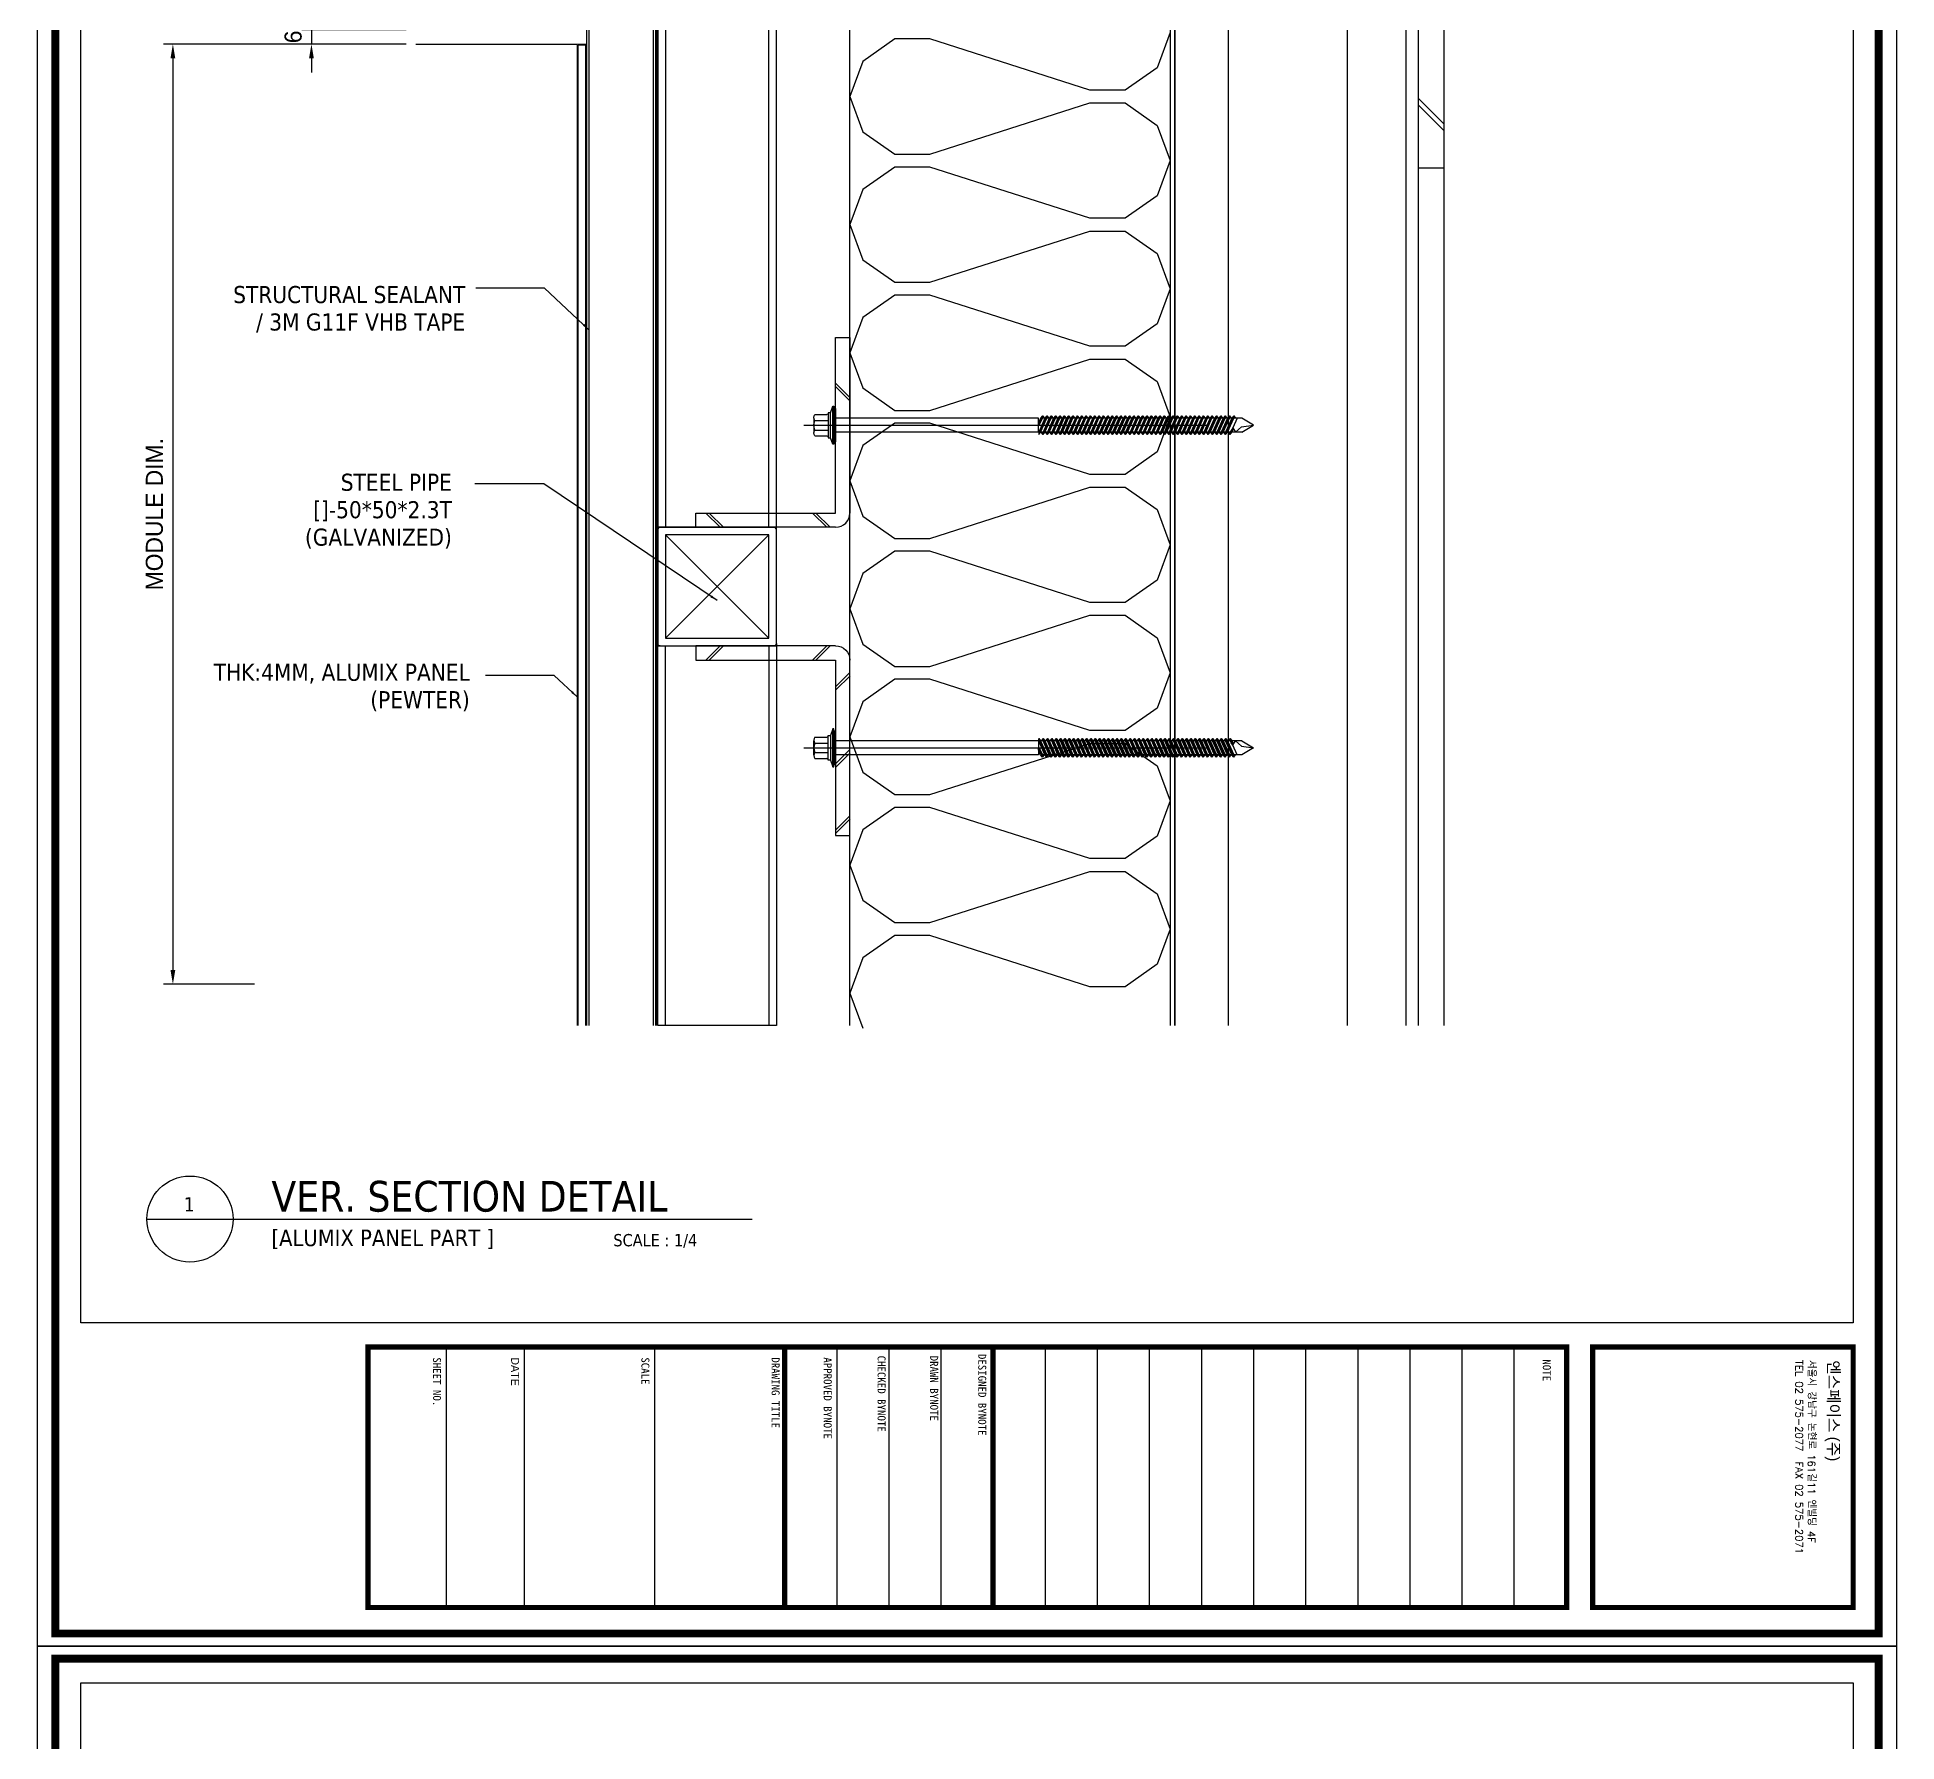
# Model space of a CAD drawing. Header units: millimetres. Extents: x 7297 to 60227, y -7497 to 19324.
# Drawn here: x 8487 to 9271, y 2428 to 3147 of the extents above; entities that cross this region are included whole.
import ezdxf

# ---------------------------------------------------------------- set-up
doc = ezdxf.new("R2010")
doc.units = ezdxf.units.MM
doc.linetypes.add('HIDDEN', pattern=[0.375, 0.25, -0.125])
doc.layers.add('NS_AL_PANEL', color=32, linetype='Continuous', lineweight=9)
for name, color, linetype in [('NS_BRACKET_NUTS', 1, 'Continuous'), ('NS_COL_D-GREY', 8, 'Continuous'), ('NS_COL_L-GREY', 8, 'Continuous'), ('NS_COL_WHITE', 7, 'Continuous'), ('NS_COL_YELLOW', 2, 'Continuous'), ('NS_DIM', 1, 'Continuous'), ('NS_FORM', 7, 'Continuous'), ('NS_FRAME', 253, 'Continuous'), ('NS_INSUL', 8, 'Continuous'), ('NS_PIPE_FRAME', 2, 'Continuous'), ('NS_TEXT', 2, 'Continuous'), ('NS_WATERPROOF', 150, 'Continuous')]:
    doc.layers.add(name, color=color, linetype=linetype)
doc.styles.add('Expo M', font='Expo M.ttf')
doc.styles.add('HGTXT', font='romans.shx', dxfattribs={"bigfont": 'whgtxt.shx'})
doc.dimstyles.new('DS2', dxfattribs={"dimscale": 2, "dimtxt": 1.8, "dimasz": 1.5, "dimexe": 1, "dimexo": 1, "dimgap": 0.5, "dimtad": 1, "dimtoh": 1, "dimdec": 1, "dimzin": 1, "dimdsep": 46, "dimtxsty": 'Expo M', "dimcen": 2, "dimadec": 1, "dimazin": 0, "dimtfac": 1, "dimtdec": 4, "dimtix": 1, "dimtmove": 1, "dimatfit": 3, "dimfxl": 1, "dimtolj": 1, "dimtzin": 1, "dimarcsym": 0})
doc.dimstyles.new('N-SPACE', dxfattribs={"dimscale": 4, "dimtxt": 1.8, "dimasz": 1.5, "dimexe": 1, "dimexo": 1, "dimgap": 1, "dimtad": 1, "dimtoh": 1, "dimdec": 1, "dimzin": 1, "dimdsep": 46, "dimtxsty": 'Expo M', "dimcen": 2, "dimclrd": 1, "dimclre": 1, "dimclrt": 2, "dimadec": 1, "dimazin": 0, "dimtfac": 1, "dimtdec": 1, "dimtix": 1, "dimtmove": 1, "dimatfit": 3, "dimfxl": 1, "dimtolj": 1, "dimtzin": 1, "dimarcsym": 0})

# ---------------------------------------------------------------- blocks, each defined once
blk = doc.blocks.new('AL-TEMPLATE')
at = {"color": 8}
for p, q in [((2716.82, 1392.97), (2800.02, 1392.97)), ((2716.82, 1376.33), (2800.02, 1376.33)), ((2716.82, 1359.69), (2800.02, 1359.69)), ((2716.82, 1343.05), (2800.02, 1343.05)), ((2716.82, 1326.41), (2800.02, 1326.41)), ((2716.82, 1309.77), (2800.02, 1309.77)), ((2716.82, 1293.13), (2800.02, 1293.13)), ((2716.82, 1276.49), (2800.02, 1276.49)), ((2716.82, 1259.85), (2800.02, 1259.85)), ((2716.82, 1243.21), (2800.02, 1243.21)), ((2716.82, 1209.93), (2800.02, 1209.93)), ((2716.82, 1193.29), (2800.02, 1193.29)), ((2716.82, 1176.65), (2800.02, 1176.65)), ((2716.82, 1118.41), (2800.02, 1118.41)), ((2716.82, 1076.81), (2800.02, 1076.81)), ((2716.82, 1051.85), (2800.02, 1051.85))]:
    blk.add_line(p, q, dxfattribs=at)
at = {"color": 7, "ltscale": 2}
blk.add_lwpolyline([(1972.34, 1515.25), (1972.34, 921.25), (2812.34, 921.25), (2812.34, 1515.25)], close=True, dxfattribs=at)
at = {"color": 8}
for points, const_width in [([(1976.34, 1509.45), (2808.34, 1509.45), (2808.34, 927.05), (1976.34, 927.05)], 2.5), ([(2716.82, 1501.32), (2800.02, 1501.32), (2800.02, 1418.12), (2716.82, 1418.12)], 1.66), ([(2716.82, 1409.8), (2800.02, 1409.8), (2800.02, 1026.89), (2716.82, 1026.89)], 1.66)]:
    blk.add_lwpolyline(points, close=True, dxfattribs=dict(at, const_width=const_width))
at = {"color": 9}
blk.add_lwpolyline([(1984.07, 1501.32), (2709.08, 1501.32), (2709.08, 935.18), (1984.07, 935.18)], close=True, dxfattribs=at)
at = {"color": 8, "const_width": 1.66}
for points in [[(2716.82, 1226.57), (2800.02, 1226.57)], [(2716.82, 1160.01), (2800.02, 1160.01)]]:
    blk.add_lwpolyline(points, dxfattribs=at)
at = {"color": 146, "true_color": 0x105689, "insert": (2721.06, 1496.93), "char_height": 3.6698, "attachment_point": 1, "style": 'HGTXT'}
blk.add_mtext('{\\fExpo M|b0|i0|c129|p18;엔스페이스 (주)}', dxfattribs=at)
at = {"insert": (2720.94, 1489.17), "char_height": 2.3487, "attachment_point": 1, "style": 'HGTXT'}
blk.add_mtext('서울시 강남구 논현로 161길11 엔빌딩 4F\\PTEL 02 575-2077  FAX 02 575-2071', dxfattribs=at)
at = {"color": 8, "attachment_point": 1}
for s, insert, char_height, width in [('NOTE', (2720.76, 1404.73), 2.556, 438.9676), ('DESIGNED BYNOTE', (2719.01, 1224.39), 2.5559, 438.9676), ('DRAWN BYNOTE', (2719.56, 1209.04), 2.5559, 438.9676), ('CHECKED BYNOTE', (2719.56, 1192.25), 2.5559, 438.9676), ('APPROVED BYNOTE', (2720.1, 1175.04), 2.5559, 438.9676), ('DRAWING TITLE', (2720.1, 1158.4), 2.5559, 438.9675), ('SCALE', (2720.1, 1116.8), 2.556, 438.9675), ('{\\fﾱﾼﾸﾲ|b0|i0|c129|p49;DATE}', (2720.1, 1075.2), 2.5559, 438.9675), ('SHEET NO.', (2720.1, 1050.24), 2.556, 438.9675)]:
    blk.add_mtext(s, dxfattribs=dict(at, insert=insert, char_height=char_height, width=width))
blk = doc.blocks.new('*D760')
at = {"layer": 'NS_DIM', "color": 1, "lineweight": -2, "transparency": 16777216}
for p, q in [((8642.66, 3143.67), (8540.25, 3143.67)), ((8544.25, 3137.67), (8544.25, 2753.2)), ((8578.68, 2747.2), (8540.25, 2747.2))]:
    blk.add_line(p, q, dxfattribs=at)
at = {"layer": 'NS_DIM', "color": 1, "transparency": 16777216}
for points in [[(8543.25, 3137.67), (8545.25, 3137.67), (8544.25, 3143.67)], [(8543.25, 2753.2), (8545.25, 2753.2), (8544.25, 2747.2)]]:
    blk.add_solid(points, dxfattribs=at)
at = {"layer": 'NS_DIM', "color": 2, "transparency": 16777216, "insert": (8536.47, 2945.43), "char_height": 7.2, "attachment_point": 5, "rotation": 90, "style": 'Expo M'}
blk.add_mtext('\\A1;MODULE DIM.', dxfattribs=at)
blk = doc.blocks.new('*D758')
at = {"layer": 'NS_DIM', "color": 1, "lineweight": -2, "transparency": 16777216}
for p, q in [((8602.68, 3155.67), (8602.68, 3161.67)), ((8642.66, 3149.67), (8598.68, 3149.67)), ((8602.68, 3149.67), (8602.68, 3143.67)), ((8642.66, 3143.67), (8598.68, 3143.67)), ((8602.68, 3137.67), (8602.68, 3131.67))]:
    blk.add_line(p, q, dxfattribs=at)
at = {"layer": 'NS_DIM', "color": 1, "transparency": 16777216}
for points in [[(8601.68, 3155.67), (8603.68, 3155.67), (8602.68, 3149.67)], [(8601.68, 3137.67), (8603.68, 3137.67), (8602.68, 3143.67)]]:
    blk.add_solid(points, dxfattribs=at)
at = {"layer": 'NS_DIM', "color": 2, "transparency": 16777216, "insert": (8594.99, 3146.67), "char_height": 7.2, "attachment_point": 5, "rotation": 90, "style": 'Expo M'}
blk.add_mtext('\\A1;6', dxfattribs=at)
blk = doc.blocks.new('A$C3EA12FE6')
for p, q in [((-153.66, 19.47), (-79.66, 19.47)), ((-153.66, 13.47), (-153.66, 19.47)), ((-134.36, 13.47), (-128.36, 19.47)), ((-132.94, 13.47), (-126.94, 19.47)), ((-79.66, 13.47), (-153.66, 13.47)), ((-79.66, -45.53), (-79.66, 13.47)), ((-79.66, 5.11), (-73.66, 11.11)), ((-79.66, 3.7), (-73.66, 9.7)), ((-73.66, 13.47), (-73.66, -45.53)), ((-79.66, -39.8), (-73.66, -33.8)), ((-79.66, -41.22), (-73.66, -35.22)), ((-73.66, -45.53), (-79.66, -45.53))]:
    blk.add_line(p, q)
blk.add_arc((-79.66, 13.47), 6, 360, 90)
blk = doc.blocks.new('sb150')
for p, q in [((3.95, 167.86), (-3.95, 164.44)), ((-1.14, 167.51), (-3.95, 166.28)), ((3.95, 166.03), (-3.95, 162.61)), ((-2.95, 171.33), (-2.95, 167.08)), ((-2.95, 166.28), (-2.95, 165.25)), ((2.95, 171.33), (2.95, 167.86)), ((2.95, 167.06), (2.95, 166.03)), ((2.95, 165.22), (2.95, 164.19)), ((3.95, 164.19), (-3.95, 160.78)), ((3.95, 162.36), (-3.95, 158.94)), ((3.95, 160.53), (-3.95, 157.11)), ((3.95, 158.69), (-3.95, 155.28)), ((3.95, 156.86), (-3.95, 153.44)), ((-2.95, 164.44), (-2.95, 163.41)), ((-2.95, 162.61), (-2.95, 161.58)), ((-2.95, 160.78), (-2.95, 159.75)), ((-2.95, 158.94), (-2.95, 157.91)), ((-2.95, 157.11), (-2.95, 156.08)), ((3.95, 156.86), (-0.08, 155.13)), ((2.95, 163.39), (2.95, 162.36)), ((2.95, 161.56), (2.95, 160.53)), ((2.95, 159.72), (2.95, 158.69)), ((2.95, 157.89), (2.95, 156.86)), ((3.95, 155.03), (-3.95, 151.61)), ((3.95, 153.2), (-3.95, 149.78)), ((3.95, 151.36), (-3.95, 147.95)), ((3.95, 149.53), (-3.95, 146.11)), ((-2.95, 155.28), (-2.95, 154.25)), ((-2.95, 153.44), (-2.95, 152.42)), ((-2.95, 151.61), (-2.95, 150.58)), ((-2.95, 149.78), (-2.95, 148.75)), ((0, -13.4), (0, 156.79)), ((2.95, 156.06), (2.95, 155.03)), ((2.95, 154.22), (2.95, 153.2)), ((2.95, 152.39), (2.95, 151.36)), ((2.95, 150.56), (2.95, 149.53)), ((3.95, 147.7), (-3.95, 144.28)), ((3.95, 145.86), (-3.95, 142.45)), ((3.95, 144.03), (-3.95, 140.61)), ((3.95, 142.2), (-3.95, 138.78)), ((-2.95, 147.95), (-2.95, 146.92)), ((-2.95, 146.11), (-2.95, 145.08)), ((-2.95, 144.28), (-2.95, 143.25)), ((-2.95, 142.45), (-2.95, 141.42)), ((2.95, 148.73), (2.95, 147.7)), ((2.95, 146.89), (2.95, 145.86)), ((2.95, 145.06), (2.95, 144.03)), ((2.95, 143.23), (2.95, 142.2)), ((2.95, 141.39), (2.95, 140.36)), ((3.95, 140.36), (-3.95, 136.95)), ((3.95, 138.53), (-3.95, 135.11)), ((3.95, 138.53), (-3.95, 135.11)), ((3.95, 136.7), (-3.95, 133.28)), ((3.95, 134.87), (-3.95, 131.45)), ((-2.95, 140.61), (-2.95, 139.58)), ((-2.95, 138.78), (-2.95, 137.75)), ((-2.95, 136.95), (-2.95, 135.92)), ((-2.95, 135.11), (-2.95, 134.09)), ((2.95, 139.56), (2.95, 138.53)), ((2.95, 137.73), (2.95, 136.7)), ((2.95, 135.89), (2.95, 134.87)), ((2.95, 135.89), (2.95, 134.87)), ((2.95, 134.06), (2.95, 133.03)), ((3.95, 133.03), (-3.95, 129.62)), ((3.95, 131.2), (-3.95, 127.78)), ((3.95, 129.37), (-3.95, 125.95)), ((3.95, 127.53), (-3.95, 124.12)), ((3.95, 125.7), (-3.95, 122.28)), ((-2.95, 133.28), (-2.95, 132.25)), ((-2.95, 131.45), (-2.95, 130.42)), ((-2.95, 129.62), (-2.95, 128.59)), ((-2.95, 127.78), (-2.95, 126.75)), ((-2.95, 125.95), (-2.95, 124.92)), ((2.95, 132.23), (2.95, 131.2)), ((2.95, 130.4), (2.95, 129.37)), ((2.95, 128.56), (2.95, 127.53)), ((2.95, 126.73), (2.95, 125.7)), ((3.95, 123.87), (-3.95, 120.45)), ((3.95, 122.03), (-3.95, 118.62)), ((3.95, 120.2), (-3.95, 116.78)), ((3.95, 118.37), (-3.95, 114.95)), ((-2.95, 124.12), (-2.95, 123.09)), ((-2.95, 122.28), (-2.95, 121.25)), ((-2.95, 120.45), (-2.95, 119.42)), ((-2.95, 118.62), (-2.95, 117.59)), ((2.95, 124.9), (2.95, 123.87)), ((2.95, 123.06), (2.95, 122.03)), ((2.95, 121.23), (2.95, 120.2)), ((2.95, 119.4), (2.95, 118.37)), ((3.95, 116.54), (-3.95, 113.12)), ((3.95, 114.7), (-3.95, 111.29)), ((3.95, 112.87), (-3.95, 109.45)), ((3.95, 111.04), (-3.95, 107.62)), ((-2.95, 116.78), (-2.95, 115.76)), ((-2.95, 114.95), (-2.95, 113.92)), ((-2.95, 113.12), (-2.95, 112.09)), ((-2.95, 111.29), (-2.95, 110.26)), ((2.95, 117.56), (2.95, 116.54)), ((2.95, 115.73), (2.95, 114.7)), ((2.95, 113.9), (2.95, 112.87)), ((2.95, 112.07), (2.95, 111.04)), ((2.95, 110.23), (2.95, 109.2)), ((3.95, 109.2), (-3.95, 105.79)), ((3.95, 107.37), (-3.95, 103.95)), ((3.95, 105.54), (-3.95, 102.12)), ((3.95, 103.7), (-3.95, 100.29)), ((-2.95, 109.45), (-2.95, 108.42)), ((-2.95, 107.62), (-2.95, 106.59)), ((-2.95, 105.79), (-2.95, 104.76)), ((-2.95, 103.95), (-2.95, 102.92)), ((-2.95, 102.12), (-2.95, 101.09)), ((2.95, 108.4), (2.95, 107.37)), ((2.95, 106.57), (2.95, 105.54)), ((2.95, 104.73), (2.95, 103.7)), ((2.95, 102.9), (2.95, 101.87)), ((3.95, 101.87), (-3.95, 98.45)), ((3.95, 100.04), (-3.95, 96.62)), ((3.95, 98.21), (-3.95, 94.79)), ((3.95, 96.37), (-3.95, 92.96)), ((3.95, 94.54), (-3.95, 91.12)), ((-2.95, 100.29), (-2.95, 99.26)), ((-2.95, 98.45), (-2.95, 97.43)), ((-2.95, 96.62), (-2.95, 95.59)), ((-2.95, 94.79), (-2.95, 93.76)), ((2.95, 101.07), (2.95, 100.04)), ((2.95, 99.23), (2.95, 98.21)), ((2.95, 97.4), (2.95, 96.37)), ((2.95, 95.57), (2.95, 94.54)), ((2.95, 95.57), (2.95, 94.54)), ((3.95, 92.71), (-3.95, 89.29)), ((3.95, 90.87), (-3.95, 87.46)), ((3.95, 89.04), (-3.95, 85.62)), ((-2.95, 92.96), (-2.95, 91.93)), ((-2.95, 91.12), (-2.95, 90.09)), ((-2.95, 89.29), (-2.95, 88.26)), ((-2.95, 87.46), (-2.95, 86.43)), ((-2.95, 87.46), (-2.95, 86.43)), ((3.95, 87.21), (-0.08, 85.48)), ((2.95, 93.74), (2.95, 92.71)), ((2.95, 91.9), (2.95, 90.87)), ((2.95, 90.07), (2.95, 89.04)), ((2.95, 88.24), (2.95, 87.21)), ((-2.95, 85.48), (2.95, 85.48)), ((-2.95, 85.48), (-2.95, 0)), ((2.95, 85.48), (2.95, 0)), ((-5, -3.2), (-5.25, -3.2)), ((-4.5, -8.7), (-4.5, -3.7)), ((-2, -8.7), (-2, -3.2)), ((2, -8.7), (2, -3.2)), ((4.5, -8.7), (4.5, -3.7)), ((3, -9.2), (-3, -9.2))]:
    blk.add_line(p, q)
for points in [[(-2.95, 171.33), (0, 176.13), (2.95, 171.33)], [(2.95, 169.29), (-1.14, 167.49), (-2.95, 168.66), (-0.73, 171.16), (0, 176.13)], [(-2.95, 165.87), (-3.95, 166.28), (-2.95, 165.47)], [(2.95, 168.26), (3.95, 167.86), (2.95, 168.66)], [(2.95, 168.26), (3.95, 167.86), (2.95, 168.66)], [(2.95, 166.43), (3.95, 166.03), (2.95, 166.83)], [(2.95, 166.43), (3.95, 166.03), (2.95, 166.83)], [(2.95, 164.6), (3.95, 164.19), (2.95, 165)], [(2.95, 164.6), (3.95, 164.19), (2.95, 165)], [(-2.95, 164.04), (-3.95, 164.44), (-2.95, 163.64)], [(-2.95, 162.21), (-3.95, 162.61), (-2.95, 161.81)], [(-2.95, 160.37), (-3.95, 160.78), (-2.95, 159.97)], [(-2.95, 158.54), (-3.95, 158.94), (-2.95, 158.14)], [(-2.95, 156.71), (-3.95, 157.11), (-2.95, 156.31)], [(2.95, 162.76), (3.95, 162.36), (2.95, 163.16)], [(2.95, 162.76), (3.95, 162.36), (2.95, 163.16)], [(2.95, 160.93), (3.95, 160.53), (2.95, 161.33)], [(2.95, 160.93), (3.95, 160.53), (2.95, 161.33)], [(2.95, 159.1), (3.95, 158.69), (2.95, 159.5)], [(2.95, 159.1), (3.95, 158.69), (2.95, 159.5)], [(2.95, 157.26), (3.95, 156.86), (2.95, 157.67)], [(2.95, 157.26), (3.95, 156.86), (2.95, 157.67)], [(2.95, 157.26), (3.95, 156.86), (2.95, 157.67)], [(2.95, 157.26), (3.95, 156.86), (2.95, 157.67)], [(-2.95, 154.88), (-3.95, 155.28), (-2.95, 154.47)], [(-2.95, 153.04), (-3.95, 153.44), (-2.95, 152.64)], [(-2.95, 151.21), (-3.95, 151.61), (-2.95, 150.81)], [(-2.95, 149.38), (-3.95, 149.78), (-2.95, 148.97)], [(2.95, 155.43), (3.95, 155.03), (2.95, 155.83)], [(2.95, 155.43), (3.95, 155.03), (2.95, 155.83)], [(2.95, 153.6), (3.95, 153.2), (2.95, 154)], [(2.95, 153.6), (3.95, 153.2), (2.95, 154)], [(2.95, 151.76), (3.95, 151.36), (2.95, 152.17)], [(2.95, 151.76), (3.95, 151.36), (2.95, 152.17)], [(2.95, 149.93), (3.95, 149.53), (2.95, 150.33)], [(2.95, 149.93), (3.95, 149.53), (2.95, 150.33)], [(-2.95, 147.54), (-3.95, 147.95), (-2.95, 147.14)], [(-2.95, 145.71), (-3.95, 146.11), (-2.95, 145.31)], [(-2.95, 143.88), (-3.95, 144.28), (-2.95, 143.48)], [(-2.95, 142.04), (-3.95, 142.45), (-2.95, 141.64)], [(2.95, 148.1), (3.95, 147.7), (2.95, 148.5)], [(2.95, 148.1), (3.95, 147.7), (2.95, 148.5)], [(2.95, 146.27), (3.95, 145.86), (2.95, 146.67)], [(2.95, 146.27), (3.95, 145.86), (2.95, 146.67)], [(2.95, 144.43), (3.95, 144.03), (2.95, 144.83)], [(2.95, 144.43), (3.95, 144.03), (2.95, 144.83)], [(2.95, 142.6), (3.95, 142.2), (2.95, 143)], [(2.95, 142.6), (3.95, 142.2), (2.95, 143)], [(2.95, 140.77), (3.95, 140.36), (2.95, 141.17)], [(2.95, 140.77), (3.95, 140.36), (2.95, 141.17)], [(-2.95, 140.21), (-3.95, 140.61), (-2.95, 139.81)], [(-2.95, 138.38), (-3.95, 138.78), (-2.95, 137.98)], [(-2.95, 136.55), (-3.95, 136.95), (-2.95, 136.14)], [(-2.95, 134.71), (-3.95, 135.11), (-2.95, 134.31)], [(2.95, 138.93), (3.95, 138.53), (2.95, 139.34)], [(2.95, 138.93), (3.95, 138.53), (2.95, 139.34)], [(2.95, 137.1), (3.95, 136.7), (2.95, 137.5)], [(2.95, 137.1), (3.95, 136.7), (2.95, 137.5)], [(2.95, 135.27), (3.95, 134.87), (2.95, 135.67)], [(2.95, 135.27), (3.95, 134.87), (2.95, 135.67)], [(2.95, 135.27), (3.95, 134.87), (2.95, 135.67)], [(2.95, 135.27), (3.95, 134.87), (2.95, 135.67)], [(2.95, 133.43), (3.95, 133.03), (2.95, 133.84)], [(2.95, 133.43), (3.95, 133.03), (2.95, 133.84)], [(-2.95, 132.88), (-3.95, 133.28), (-2.95, 132.48)], [(-2.95, 131.05), (-3.95, 131.45), (-2.95, 130.64)], [(-2.95, 129.21), (-3.95, 129.62), (-2.95, 128.81)], [(-2.95, 127.38), (-3.95, 127.78), (-2.95, 126.98)], [(-2.95, 125.55), (-3.95, 125.95), (-2.95, 125.15)], [(2.95, 131.6), (3.95, 131.2), (2.95, 132)], [(2.95, 131.6), (3.95, 131.2), (2.95, 132)], [(2.95, 129.77), (3.95, 129.37), (2.95, 130.17)], [(2.95, 129.77), (3.95, 129.37), (2.95, 130.17)], [(2.95, 127.94), (3.95, 127.53), (2.95, 128.34)], [(2.95, 127.94), (3.95, 127.53), (2.95, 128.34)], [(2.95, 126.1), (3.95, 125.7), (2.95, 126.5)], [(2.95, 126.1), (3.95, 125.7), (2.95, 126.5)], [(-2.95, 123.71), (-3.95, 124.12), (-2.95, 123.31)], [(-2.95, 121.88), (-3.95, 122.28), (-2.95, 121.48)], [(-2.95, 120.05), (-3.95, 120.45), (-2.95, 119.65)], [(-2.95, 118.22), (-3.95, 118.62), (-2.95, 117.81)], [(2.95, 124.27), (3.95, 123.87), (2.95, 124.67)], [(2.95, 124.27), (3.95, 123.87), (2.95, 124.67)], [(2.95, 122.44), (3.95, 122.03), (2.95, 122.84)], [(2.95, 122.44), (3.95, 122.03), (2.95, 122.84)], [(2.95, 120.6), (3.95, 120.2), (2.95, 121.01)], [(2.95, 120.6), (3.95, 120.2), (2.95, 121.01)], [(2.95, 118.77), (3.95, 118.37), (2.95, 119.17)], [(2.95, 118.77), (3.95, 118.37), (2.95, 119.17)], [(-2.95, 116.38), (-3.95, 116.78), (-2.95, 115.98)], [(-2.95, 114.55), (-3.95, 114.95), (-2.95, 114.15)], [(-2.95, 112.72), (-3.95, 113.12), (-2.95, 112.31)], [(-2.95, 110.88), (-3.95, 111.29), (-2.95, 110.48)], [(2.95, 116.94), (3.95, 116.54), (2.95, 117.34)], [(2.95, 116.94), (3.95, 116.54), (2.95, 117.34)], [(2.95, 115.1), (3.95, 114.7), (2.95, 115.51)], [(2.95, 115.1), (3.95, 114.7), (2.95, 115.51)], [(2.95, 113.27), (3.95, 112.87), (2.95, 113.67)], [(2.95, 113.27), (3.95, 112.87), (2.95, 113.67)], [(2.95, 111.44), (3.95, 111.04), (2.95, 111.84)], [(2.95, 111.44), (3.95, 111.04), (2.95, 111.84)], [(2.95, 109.61), (3.95, 109.2), (2.95, 110.01)], [(2.95, 109.61), (3.95, 109.2), (2.95, 110.01)], [(-2.95, 109.05), (-3.95, 109.45), (-2.95, 108.65)], [(-2.95, 107.22), (-3.95, 107.62), (-2.95, 106.82)], [(-2.95, 105.38), (-3.95, 105.79), (-2.95, 104.98)], [(-2.95, 103.55), (-3.95, 103.95), (-2.95, 103.15)], [(-2.95, 101.72), (-3.95, 102.12), (-2.95, 101.32)], [(2.95, 107.77), (3.95, 107.37), (2.95, 108.17)], [(2.95, 107.77), (3.95, 107.37), (2.95, 108.17)], [(2.95, 105.94), (3.95, 105.54), (2.95, 106.34)], [(2.95, 105.94), (3.95, 105.54), (2.95, 106.34)], [(2.95, 104.11), (3.95, 103.7), (2.95, 104.51)], [(2.95, 104.11), (3.95, 103.7), (2.95, 104.51)], [(2.95, 102.27), (3.95, 101.87), (2.95, 102.68)], [(2.95, 102.27), (3.95, 101.87), (2.95, 102.68)], [(-2.95, 99.89), (-3.95, 100.29), (-2.95, 99.48)], [(-2.95, 98.05), (-3.95, 98.45), (-2.95, 97.65)], [(-2.95, 96.22), (-3.95, 96.62), (-2.95, 95.82)], [(-2.95, 94.39), (-3.95, 94.79), (-2.95, 93.98)], [(2.95, 100.44), (3.95, 100.04), (2.95, 100.84)], [(2.95, 100.44), (3.95, 100.04), (2.95, 100.84)], [(2.95, 98.61), (3.95, 98.21), (2.95, 99.01)], [(2.95, 98.61), (3.95, 98.21), (2.95, 99.01)], [(2.95, 96.77), (3.95, 96.37), (2.95, 97.18)], [(2.95, 96.77), (3.95, 96.37), (2.95, 97.18)], [(2.95, 94.94), (3.95, 94.54), (2.95, 95.34)], [(2.95, 94.94), (3.95, 94.54), (2.95, 95.34)], [(-2.95, 92.55), (-3.95, 92.96), (-2.95, 92.15)], [(-2.95, 90.72), (-3.95, 91.12), (-2.95, 90.32)], [(-2.95, 88.89), (-3.95, 89.29), (-2.95, 88.49)], [(-2.95, 87.05), (-3.95, 87.46), (-2.95, 86.65)], [(2.95, 93.11), (3.95, 92.71), (2.95, 93.51)], [(2.95, 93.11), (3.95, 92.71), (2.95, 93.51)], [(2.95, 91.28), (3.95, 90.87), (2.95, 91.68)], [(2.95, 91.28), (3.95, 90.87), (2.95, 91.68)], [(2.95, 89.44), (3.95, 89.04), (2.95, 89.84)], [(2.95, 89.44), (3.95, 89.04), (2.95, 89.84)], [(2.95, 87.61), (3.95, 87.21), (2.95, 88.01)], [(2.95, 87.61), (3.95, 87.21), (2.95, 88.01)]]:
    blk.add_lwpolyline(points)
for points in [[(-3.95, 164.44), (-2.95, 165.25), (2.95, 167.86), (3.95, 167.86), (2.95, 167.06), (-2.95, 164.44)], [(-3.95, 166.28), (-2.95, 167.08), (-2.14, 167.51), (-1.14, 167.51), (-2.14, 166.71), (-2.95, 166.28)], [(-3.95, 162.61), (-2.95, 163.41), (2.95, 166.03), (3.95, 166.03), (2.95, 165.22), (-2.95, 162.61)], [(-3.95, 160.78), (-2.95, 161.58), (2.95, 164.19), (3.95, 164.19), (2.95, 163.39), (-2.95, 160.78)], [(-3.95, 158.94), (-2.95, 159.75), (2.95, 162.36), (3.95, 162.36), (2.95, 161.56), (-2.95, 158.94)], [(-3.95, 157.11), (-2.95, 157.91), (2.95, 160.53), (3.95, 160.53), (2.95, 159.72), (-2.95, 157.11)], [(-3.95, 155.28), (-2.95, 156.08), (2.95, 158.69), (3.95, 158.69), (2.95, 157.89), (-2.95, 155.28)], [(-3.95, 153.44), (-2.95, 154.25), (2.95, 156.86), (3.95, 156.86), (2.95, 156.06), (-2.95, 153.44)], [(-3.95, 151.61), (-2.95, 152.42), (2.95, 155.03), (3.95, 155.03), (2.95, 154.22), (-2.95, 151.61)], [(-3.95, 149.78), (-2.95, 150.58), (2.95, 153.2), (3.95, 153.2), (2.95, 152.39), (-2.95, 149.78)], [(-3.95, 147.95), (-2.95, 148.75), (2.95, 151.36), (3.95, 151.36), (2.95, 150.56), (-2.95, 147.95)], [(-3.95, 146.11), (-2.95, 146.92), (2.95, 149.53), (3.95, 149.53), (2.95, 148.73), (-2.95, 146.11)], [(-3.95, 144.28), (-2.95, 145.08), (2.95, 147.7), (3.95, 147.7), (2.95, 146.89), (-2.95, 144.28)], [(-3.95, 142.45), (-2.95, 143.25), (2.95, 145.86), (3.95, 145.86), (2.95, 145.06), (-2.95, 142.45)], [(-3.95, 140.61), (-2.95, 141.42), (2.95, 144.03), (3.95, 144.03), (2.95, 143.23), (-2.95, 140.61)], [(-3.95, 138.78), (-2.95, 139.58), (2.95, 142.2), (3.95, 142.2), (2.95, 141.39), (-2.95, 138.78)], [(-3.95, 136.95), (-2.95, 137.75), (2.95, 140.36), (3.95, 140.36), (2.95, 139.56), (-2.95, 136.95)], [(-3.95, 135.11), (-2.95, 135.92), (2.95, 138.53), (3.95, 138.53), (2.95, 137.73), (-2.95, 135.11)], [(-3.95, 135.11), (-2.95, 135.92), (2.95, 138.53), (3.95, 138.53), (2.95, 137.73), (-2.95, 135.11)], [(-3.95, 133.28), (-2.95, 134.09), (2.95, 136.7), (3.95, 136.7), (2.95, 135.89), (-2.95, 133.28)], [(-3.95, 131.45), (-2.95, 132.25), (2.95, 134.87), (3.95, 134.87), (2.95, 134.06), (-2.95, 131.45)], [(-3.95, 129.62), (-2.95, 130.42), (2.95, 133.03), (3.95, 133.03), (2.95, 132.23), (-2.95, 129.62)], [(-3.95, 127.78), (-2.95, 128.59), (2.95, 131.2), (3.95, 131.2), (2.95, 130.4), (-2.95, 127.78)], [(-3.95, 125.95), (-2.95, 126.75), (2.95, 129.37), (3.95, 129.37), (2.95, 128.56), (-2.95, 125.95)], [(-3.95, 124.12), (-2.95, 124.92), (2.95, 127.53), (3.95, 127.53), (2.95, 126.73), (-2.95, 124.12)], [(-3.95, 122.28), (-2.95, 123.09), (2.95, 125.7), (3.95, 125.7), (2.95, 124.9), (-2.95, 122.28)], [(-3.95, 120.45), (-2.95, 121.25), (2.95, 123.87), (3.95, 123.87), (2.95, 123.06), (-2.95, 120.45)], [(-3.95, 118.62), (-2.95, 119.42), (2.95, 122.03), (3.95, 122.03), (2.95, 121.23), (-2.95, 118.62)], [(-3.95, 116.78), (-2.95, 117.59), (2.95, 120.2), (3.95, 120.2), (2.95, 119.4), (-2.95, 116.78)], [(-3.95, 114.95), (-2.95, 115.76), (2.95, 118.37), (3.95, 118.37), (2.95, 117.56), (-2.95, 114.95)], [(-3.95, 113.12), (-2.95, 113.92), (2.95, 116.54), (3.95, 116.54), (2.95, 115.73), (-2.95, 113.12)], [(-3.95, 111.29), (-2.95, 112.09), (2.95, 114.7), (3.95, 114.7), (2.95, 113.9), (-2.95, 111.29)], [(-3.95, 109.45), (-2.95, 110.26), (2.95, 112.87), (3.95, 112.87), (2.95, 112.07), (-2.95, 109.45)], [(-3.95, 107.62), (-2.95, 108.42), (2.95, 111.04), (3.95, 111.04), (2.95, 110.23), (-2.95, 107.62)], [(-3.95, 105.79), (-2.95, 106.59), (2.95, 109.2), (3.95, 109.2), (2.95, 108.4), (-2.95, 105.79)], [(-3.95, 103.95), (-2.95, 104.76), (2.95, 107.37), (3.95, 107.37), (2.95, 106.57), (-2.95, 103.95)], [(-3.95, 102.12), (-2.95, 102.92), (2.95, 105.54), (3.95, 105.54), (2.95, 104.73), (-2.95, 102.12)], [(-3.95, 100.29), (-2.95, 101.09), (2.95, 103.7), (3.95, 103.7), (2.95, 102.9), (-2.95, 100.29)], [(-3.95, 98.45), (-2.95, 99.26), (2.95, 101.87), (3.95, 101.87), (2.95, 101.07), (-2.95, 98.45)], [(-3.95, 96.62), (-2.95, 97.43), (2.95, 100.04), (3.95, 100.04), (2.95, 99.23), (-2.95, 96.62)], [(-3.95, 94.79), (-2.95, 95.59), (2.95, 98.21), (3.95, 98.21), (2.95, 97.4), (-2.95, 94.79)], [(-3.95, 92.96), (-2.95, 93.76), (2.95, 96.37), (3.95, 96.37), (2.95, 95.57), (-2.95, 92.96)], [(-3.95, 91.12), (-2.95, 91.93), (2.95, 94.54), (3.95, 94.54), (2.95, 93.74), (-2.95, 91.12)], [(-3.95, 89.29), (-2.95, 90.09), (2.95, 92.71), (3.95, 92.71), (2.95, 91.9), (-2.95, 89.29)], [(-3.95, 87.46), (-2.95, 88.26), (2.95, 90.87), (3.95, 90.87), (2.95, 90.07), (-2.95, 87.46)], [(-3.95, 85.62), (-2.95, 86.43), (2.95, 89.04), (3.95, 89.04), (2.95, 88.24), (-2.95, 85.62)], [(-0.08, 85.48), (0.92, 86.28), (2.95, 87.21), (3.95, 87.21), (2.95, 86.4), (0.92, 85.48)], [(7, -0.7), (7, 0), (-7, 0), (-7, -0.7)], [(-8, -1.2), (8, -1.2), (8, -0.7), (-8, -0.7)], [(-5.25, -2.2), (5.25, -2.2), (8, -1.2), (-8, -1.2)], [(5.25, -2.2), (5.25, -3.2), (-5.25, -3.2), (-5.25, -2.2)]]:
    blk.add_lwpolyline(points, close=True)
for centre, radius, start, end in [((-5, -3.7), 0.5, 0, 90), ((5, -3.7), 0.5, 90, 180), ((-3.25, -7.39), 1.81, 226.39718, 313.60282), ((0, -4.95), 4.25, 241.92751, 298.07249), ((3.25, -7.39), 1.81, 226.39718, 313.60282)]:
    blk.add_arc(centre, radius, start, end)
blk = doc.blocks.new('A$C139D1078')
for p, q in [((24.17, 29.31), (98.17, 29.31)), ((24.17, 23.31), (24.17, 29.31)), ((25.16, 23.41), (31.16, 29.41)), ((26.48, 23.31), (32.48, 29.31)), ((53.07, 23.41), (59.07, 29.41)), ((54.39, 23.31), (60.39, 29.31)), ((85.55, 23.41), (91.55, 29.41)), ((86.87, 23.31), (92.87, 29.31)), ((98.17, 23.31), (24.17, 23.31)), ((98.17, -35.69), (98.17, 23.31)), ((98.17, 14.95), (104.17, 20.95)), ((98.17, 13.54), (104.17, 19.54)), ((104.17, 23.31), (104.17, -35.69)), ((98.17, -29.96), (104.17, -23.96)), ((98.17, -31.38), (104.17, -25.38)), ((104.17, -35.69), (98.17, -35.69))]:
    blk.add_line(p, q)
blk.add_arc((98.17, 23.31), 6, 0, 90)
blk = doc.blocks.new('*U98')
for p, q in [((1, 50), (0, 50)), ((0, 49), (0, 50)), ((0, 49), (0, 1)), ((49, 50), (1, 50)), ((49, 50), (50, 50)), ((50, 49), (50, 50)), ((50, 1), (50, 49)), ((3.2, 3.2), (46.8, 46.8)), ((46.8, 3.2), (3.2, 46.8)), ((0, 1), (0, 0)), ((1, 0), (0, 0)), ((50, 1), (50, 0)), ((1, 0), (49, 0)), ((49, 0), (50, 0))]:
    blk.add_line(p, q)
blk.add_lwpolyline([(3.2, 46.8), (3.2, 3.2), (46.8, 3.2), (46.8, 46.8)], close=True)
for centre, start, end in [((1, 49), 90, 180), ((49, 49), 0, 90), ((1, 1), 180, 270), ((49, 1), 270, 0)]:
    blk.add_arc(centre, 1, start, end)
blk = doc.blocks.new('*U190')
blk.add_lwpolyline([(0, 0), (50, 0), (50, 496.69), (0, 496.69)], close=True)
at = {"linetype": 'HIDDEN'}
blk.add_lwpolyline([(3.2, 0), (46.8, 0), (46.8, 496.69), (3.2, 496.69)], close=True, dxfattribs=at)
blk = doc.blocks.new('*U189')
blk.add_lwpolyline([(0, 0), (50, 0), (50, 160.03), (0, 160.03)], close=True)
at = {"linetype": 'HIDDEN'}
blk.add_lwpolyline([(3.2, 0), (46.8, 0), (46.8, 160.03), (3.2, 160.03)], close=True, dxfattribs=at)

msp = doc.modelspace()

# ---------------------------------------------------------------- linework, layer by layer
at = {"layer": 'NS_AL_PANEL'}
for p, q in [((8714.69, 2729.89), (8714.69, 3143.67)), ((8714.69, 3143.67), (8718.69, 3143.67)), ((8715.19, 3143.17), (8715.19, 2729.89)), ((8715.19, 3143.17), (8718.69, 3143.17)), ((8718.19, 3143.17), (8718.19, 2729.89)), ((8718.69, 3143.67), (8718.69, 2729.89))]:
    msp.add_line(p, q, dxfattribs=at)
at = {"layer": 'NS_COL_D-GREY'}
for p, q in [((9069.25, 3436.61), (9069.25, 2729.89)), ((9080.25, 2729.89), (9080.25, 3176.9)), ((9069.25, 3120.84), (9080.25, 3109.84)), ((9069.25, 3118.02), (9080.25, 3107.02)), ((9069.25, 3091.4), (9080.25, 3091.4))]:
    msp.add_line(p, q, dxfattribs=at)
at = {"layer": 'NS_COL_L-GREY'}
for p, q in [((8718.69, 3436.61), (8718.69, 2729.89)), ((8719.69, 3436.61), (8719.69, 2729.89)), ((8746.69, 3436.61), (8746.69, 2729.89))]:
    msp.add_line(p, q, dxfattribs=at)
at = {"layer": 'NS_COL_WHITE'}
msp.add_line((8533.32, 2648.24), (8788.46, 2648.24), dxfattribs=at)
msp.add_circle((8551.46, 2648.24), 18.14, dxfattribs=at)
at = {"layer": 'NS_COL_YELLOW'}
msp.add_line((8966.69, 3436.61), (8966.69, 2729.89), dxfattribs=at)
at = {"layer": 'NS_DIM'}
msp.add_line((8646.66, 3143.67), (8714.69, 3143.67), dxfattribs=at)
at = {"layer": 'NS_FRAME'}
for p, q in [((8966.69, 2729.89), (8966.69, 3436.61)), ((8989.38, 2729.89), (8989.38, 3436.61)), ((9039.49, 2729.89), (9039.49, 3436.61)), ((9064.25, 2729.89), (9064.25, 3436.61))]:
    msp.add_line(p, q, dxfattribs=at)
at = {"layer": 'NS_INSUL'}
msp.add_line((8964.69, 3436.61), (8964.69, 2729.89), dxfattribs=at)
for points in [[(8964.69, 3148.5), (8959.29, 3133.65), (8945.79, 3124.2), (8930.94, 3124.2), (8863.44, 3145.8), (8848.59, 3145.8), (8835.09, 3136.35), (8829.69, 3121.5), (8835.09, 3106.65), (8848.59, 3097.2), (8863.44, 3097.2), (8930.94, 3118.8), (8945.79, 3118.8), (8959.29, 3109.35), (8964.69, 3094.5), (8959.29, 3079.65), (8945.79, 3070.2), (8930.94, 3070.2), (8863.44, 3091.8), (8848.59, 3091.8), (8835.09, 3082.35), (8829.69, 3067.5)], [(8829.69, 3067.5), (8835.09, 3052.65), (8848.59, 3043.2), (8863.44, 3043.2), (8930.94, 3064.8), (8945.79, 3064.8), (8959.29, 3055.35), (8964.69, 3040.5), (8959.29, 3025.65), (8945.79, 3016.2), (8930.94, 3016.2), (8863.44, 3037.8), (8848.59, 3037.8), (8835.09, 3028.35), (8829.69, 3013.5), (8835.09, 2998.65), (8848.59, 2989.2), (8863.44, 2989.2), (8930.94, 3010.8), (8945.79, 3010.8), (8959.29, 3001.35), (8964.69, 2986.5), (8959.29, 2971.65), (8945.79, 2962.2), (8930.94, 2962.2), (8863.44, 2983.8), (8848.59, 2983.8), (8835.09, 2974.35), (8829.69, 2959.5), (8835.09, 2944.65), (8848.59, 2935.2), (8863.44, 2935.2), (8930.94, 2956.8), (8945.79, 2956.8), (8959.29, 2947.35), (8964.69, 2932.5), (8959.29, 2917.65), (8945.79, 2908.2), (8930.94, 2908.2), (8863.44, 2929.8), (8848.59, 2929.8), (8835.09, 2920.35), (8829.69, 2905.5), (8835.09, 2890.65), (8848.59, 2881.2), (8863.44, 2881.2), (8930.94, 2902.8), (8945.79, 2902.8), (8959.29, 2893.35), (8964.69, 2878.5), (8959.29, 2863.65), (8945.79, 2854.2), (8930.94, 2854.2), (8863.44, 2875.8), (8848.59, 2875.8), (8835.09, 2866.35), (8829.69, 2851.5), (8835.09, 2836.65), (8848.59, 2827.2), (8863.44, 2827.2), (8930.94, 2848.8), (8945.79, 2848.8), (8959.29, 2839.35), (8964.69, 2824.5), (8959.29, 2809.65), (8945.79, 2800.2), (8930.94, 2800.2), (8863.44, 2821.8), (8848.59, 2821.8), (8835.09, 2812.35), (8829.69, 2797.5), (8835.09, 2782.65), (8848.59, 2773.2), (8863.44, 2773.2), (8930.94, 2794.8), (8945.79, 2794.8), (8959.29, 2785.35), (8964.69, 2770.5), (8959.29, 2755.65), (8945.79, 2746.2), (8930.94, 2746.2), (8863.44, 2767.8), (8848.59, 2767.8), (8835.09, 2758.35), (8829.69, 2743.5), (8835.09, 2728.65)]]:
    msp.add_lwpolyline(points, dxfattribs=at)
at = {"layer": 'NS_WATERPROOF', "ltscale": 3}
for p, q in [((8747.69, 3436.61), (8747.69, 2729.89)), ((8748.19, 3436.61), (8748.19, 2729.89))]:
    msp.add_line(p, q, dxfattribs=at)
at = {"layer": 'NS_WATERPROOF'}
msp.add_line((8829.69, 2729.89), (8829.69, 3436.61), dxfattribs=at)

# ---------------------------------------------------------------- block references
at = {"layer": 'NS_BRACKET_NUTS', "rotation": 270}
for name, p in [('A$C3EA12FE6', (8810.22, 2866.26)), ('sb150', (8823.69, 2846.92))]:
    msp.add_blockref(name, p, dxfattribs=at)
at = {"layer": 'NS_BRACKET_NUTS', "xscale": -1, "rotation": 270}
for name, p in [('sb150', (8823.69, 2982.92)), ('A$C139D1078', (8800.38, 2785.75))]:
    msp.add_blockref(name, p, dxfattribs=at)
at = {"layer": 'NS_FORM', "xscale": 1.32, "yscale": 1.32, "zscale": 1.32, "rotation": 270}
for p in [(7270.99, 6180.47), (7270.99, 5071.67)]:
    msp.add_blockref('AL-TEMPLATE', p, dxfattribs=at)
at = {"layer": 'NS_FRAME'}
msp.add_blockref('*U190', (8748.69, 2939.92), dxfattribs=at)
at = {"layer": 'NS_FRAME', "xscale": -1, "rotation": 180}
msp.add_blockref('*U189', (8748.69, 2889.92), dxfattribs=at)
at = {"layer": 'NS_PIPE_FRAME'}
msp.add_blockref('*U98', (8748.69, 2889.92), dxfattribs=at)

# ---------------------------------------------------------------- texts
at = {"layer": 'NS_TEXT', "line_spacing_factor": 0.963855}
for s, insert, char_height, width, attachment_point in [('\\pxqr;{\\fTahoma|b0|i0|c0|p34;STRUCTURAL SEALANT\\P/ 3M G11F VHB TAPE}', (8558.17, 3021.95), 7.2, 109.3471, 7), ('\\pxqr;{\\fTahoma|b0|i0|c0|p34;STEEL PIPE\\P[]-50*50*\\fTahoma|b0|i0|c129|p34;2\\fTahoma|b0|i0|c0|p34;.\\fTahoma|b0|i0|c129|p34;3\\fTahoma|b0|i0|c0|p34;T\\P(GALVANIZED)}', (8590.87, 2962.49), 7.2, 71.0245, 1), ('\\pxqr;{\\fTahoma|b0|i0|c0|p34;T\\fTahoma|b0|i0|c129|p34;HK:4MM,\\fTahoma|b0|i0|c0|p34; \\fTahoma|b0|i0|c129|p34;ALUMIX\\fTahoma|b0|i0|c0|p34; PANEL\\P(PEWTER)}', (8533.35, 2882.38), 7.2, 136.0889, 1), ('\\fTahoma;VER. SECTION DETAIL', (8585.81, 2651.12), 12.96, 191.1391, 7), ('\\fTahoma;1', (8548.85, 2651.42), 6, 8.9419, 7), ('\\fTahoma;[ALUMIX PANEL PART ]', (8585.81, 2635.54), 7, 105.1355, 7), ('\\fTahoma;SCALE : 1/4', (8729.97, 2636.08), 5.184, 42.074, 7)]:
    msp.add_mtext(s, dxfattribs=dict(at, insert=insert, char_height=char_height, width=width, attachment_point=attachment_point))

# ---------------------------------------------------------------- dimensions: what is measured, and where the dimension line sits
at = {"layer": 'NS_DIM'}
for base, p1, p2, text, picture, middle in [((8602.68, 3143.67), (8646.66, 3149.67), (8646.66, 3143.67), '6', '*D758', (8594.99, 3146.67)), ((8544.25, 2747.2), (8646.66, 3143.67), (8582.68, 2747.2), 'MODULE DIM.', '*D760', (8536.47, 2945.43))]:
    dim = msp.add_linear_dim(base=base, p1=p1, p2=p2, angle=270, text=text, dimstyle='N-SPACE', dxfattribs=at)
    dim.commit()
    dim.dimension.update_dxf_attribs({"geometry": picture, "text_midpoint": middle})

# ---------------------------------------------------------------- leaders
for points in [[(8719.69, 3023.19), (8700.92, 3040.78), (8671.94, 3040.78)], [(8773.74, 2909.06), (8700.62, 2958.19), (8671.63, 2958.19)], [(8714.69, 2868.38), (8705.07, 2877.4), (8676.08, 2877.4)]]:
    msp.add_leader(points, dimstyle='DS2', override={"dimgap": 0.5, "dimtad": 0}, dxfattribs=at)

doc.saveas('drawing.dxf')
